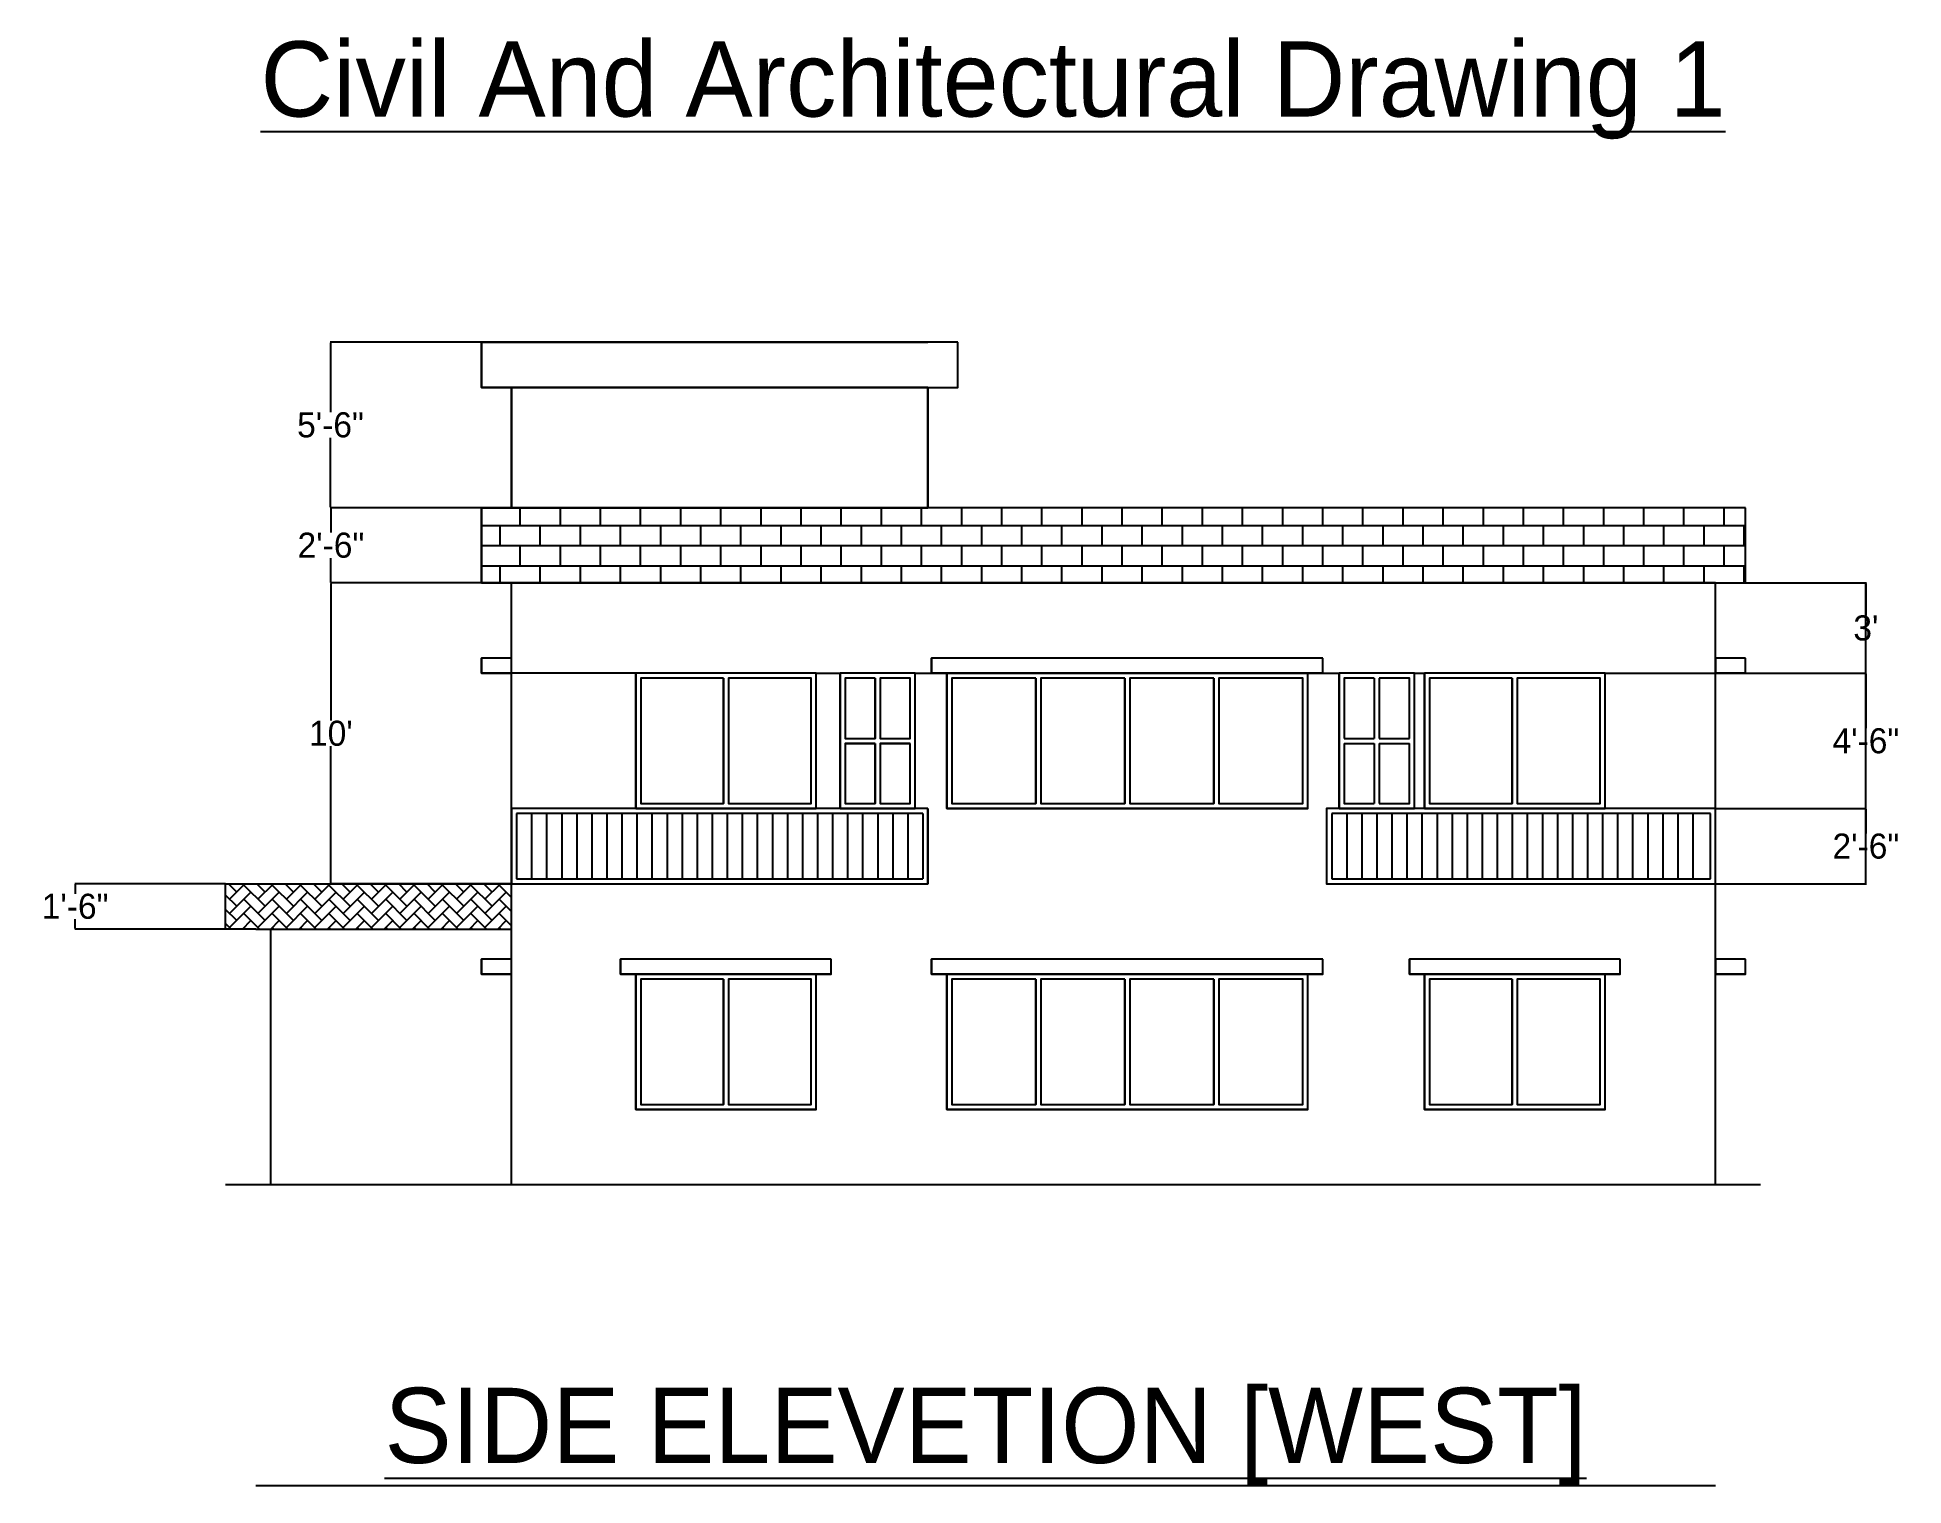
# Model space of a CAD drawing. Header units: inches. Extents: x -145 to 600, y -415 to 163.
import ezdxf

# ---------------------------------------------------------------- set-up
doc = ezdxf.new("R2010")
doc.units = ezdxf.units.IN
doc.header["$MEASUREMENT"] = 0
for name, color, linetype in [('balcony', 9, 'Continuous'), ('door', 3, 'Continuous'), ('sunshed', 2, 'Continuous'), ('wall', 7, 'Continuous'), ('window', 6, 'Continuous')]:
    doc.layers.add(name, color=color, linetype=linetype)
doc.layers.add('text', color=7, linetype='Continuous', true_color=0xfacfb6, plot=False)
doc.dimstyles.get("Standard").update_dxf_attribs({"dimtxt": 10, "dimasz": 0.18, "dimexe": 0.18, "dimexo": 0.0625, "dimgap": 0.09, "dimtad": 0, "dimtih": 1, "dimtoh": 1, "dimdec": 0, "dimzin": 0, "dimdsep": 46, "dimlunit": 3, "dimtxsty": 'Standard', "dimcen": 0.09, "dimadec": 0, "dimazin": 0, "dimtfac": 1, "dimtdec": 0, "dimtofl": 0, "dimtmove": 0, "dimatfit": 3, "dimfxl": 1, "dimtolj": 1, "dimtzin": 0, "dimarcsym": 0})

# ---------------------------------------------------------------- blocks, each defined once
blk = doc.blocks.new('*D32')
at = {"layer": 'Defpoints', "color": 0}
for p in [(524.53, -144.89), (584.53, -144.89), (524.53, -174.89)]:
    blk.add_point(p, dxfattribs=at)
at = {"layer": 'text', "color": 0, "lineweight": -2}
for p, q in [((524.59, -144.89), (584.71, -144.89)), ((584.53, -145.07), (584.53, -154.8)), ((584.53, -174.71), (584.53, -164.98)), ((524.59, -174.89), (584.71, -174.89))]:
    blk.add_line(p, q, dxfattribs=at)
at = {"layer": 'text', "color": 0}
for points in [[(584.5, -145.07), (584.56, -145.07), (584.53, -144.89)], [(584.5, -174.71), (584.56, -174.71), (584.53, -174.89)]]:
    blk.add_solid(points, dxfattribs=at)
at = {"layer": 'text', "color": 0, "insert": (584.53, -159.89), "char_height": 10, "attachment_point": 5}
blk.add_mtext('\\A1;2\'-6"', dxfattribs=at)
blk = doc.blocks.new('*D33')
at = {"layer": 'Defpoints', "color": 0}
for p in [(524.53, -90.89), (584.53, -90.89), (524.59, -144.89)]:
    blk.add_point(p, dxfattribs=at)
at = {"layer": 'text', "color": 0, "lineweight": -2}
for p, q in [((524.59, -90.89), (584.71, -90.89)), ((584.53, -91.07), (584.53, -112.8)), ((584.53, -144.71), (584.53, -122.98)), ((524.65, -144.89), (584.71, -144.89))]:
    blk.add_line(p, q, dxfattribs=at)
at = {"layer": 'text', "color": 0}
for points in [[(584.5, -91.07), (584.56, -91.07), (584.53, -90.89)], [(584.5, -144.71), (584.56, -144.71), (584.53, -144.89)]]:
    blk.add_solid(points, dxfattribs=at)
at = {"layer": 'text', "color": 0, "insert": (584.53, -117.89), "char_height": 10, "attachment_point": 5}
blk.add_mtext('\\A1;4\'-6"', dxfattribs=at)
blk = doc.blocks.new('*D34')
at = {"layer": 'Defpoints', "color": 0}
for p in [(524.53, -54.89), (584.53, -54.89), (524.53, -90.89)]:
    blk.add_point(p, dxfattribs=at)
at = {"layer": 'text', "color": 0, "lineweight": -2}
for p, q in [((524.59, -54.89), (584.71, -54.89)), ((584.53, -55.07), (584.53, -67.8)), ((584.53, -90.71), (584.53, -77.98)), ((524.59, -90.89), (584.71, -90.89))]:
    blk.add_line(p, q, dxfattribs=at)
at = {"layer": 'text', "color": 0}
for points in [[(584.5, -55.07), (584.56, -55.07), (584.53, -54.89)], [(584.5, -90.71), (584.56, -90.71), (584.53, -90.89)]]:
    blk.add_solid(points, dxfattribs=at)
at = {"layer": 'text', "color": 0, "insert": (584.53, -72.89), "char_height": 10, "attachment_point": 5}
blk.add_mtext("\\A1;3'", dxfattribs=at)
blk = doc.blocks.new('*D36')
at = {"layer": 'Defpoints', "color": 0}
for p in [(-27.47, -24.89), (32.53, -24.89), (32.53, -54.89)]:
    blk.add_point(p, dxfattribs=at)
at = {"layer": 'text', "color": 0, "lineweight": -2}
for p, q in [((32.46, -24.89), (-27.65, -24.89)), ((-27.47, -25.07), (-27.47, -34.8)), ((-27.47, -54.71), (-27.47, -44.98)), ((32.46, -54.89), (-27.65, -54.89))]:
    blk.add_line(p, q, dxfattribs=at)
at = {"layer": 'text', "color": 0}
for points in [[(-27.5, -25.07), (-27.44, -25.07), (-27.47, -24.89)], [(-27.5, -54.71), (-27.44, -54.71), (-27.47, -54.89)]]:
    blk.add_solid(points, dxfattribs=at)
at = {"layer": 'text', "color": 0, "insert": (-27.47, -39.89), "char_height": 10, "attachment_point": 5}
blk.add_mtext('\\A1;2\'-6"', dxfattribs=at)
blk = doc.blocks.new('*D37')
at = {"layer": 'Defpoints', "color": 0}
for p in [(-27.65, 41.11), (32.53, 41.11), (32.46, -24.89)]:
    blk.add_point(p, dxfattribs=at)
at = {"layer": 'text', "color": 0, "lineweight": -2}
for p, q in [((32.46, 41.11), (-27.83, 41.11)), ((-27.65, 40.93), (-27.65, 13.2)), ((-27.65, -24.71), (-27.65, 3.02)), ((32.4, -24.89), (-27.83, -24.89))]:
    blk.add_line(p, q, dxfattribs=at)
at = {"layer": 'text', "color": 0}
for points in [[(-27.68, 40.93), (-27.62, 40.93), (-27.65, 41.11)], [(-27.68, -24.71), (-27.62, -24.71), (-27.65, -24.89)]]:
    blk.add_solid(points, dxfattribs=at)
at = {"layer": 'text', "color": 0, "insert": (-27.65, 8.11), "char_height": 10, "attachment_point": 5}
blk.add_mtext('\\A1;5\'-6"', dxfattribs=at)
blk = doc.blocks.new('*D38')
at = {"layer": 'Defpoints', "color": 0}
for p in [(44.53, -54.89), (-27.5, -174.89), (44.53, -174.89)]:
    blk.add_point(p, dxfattribs=at)
at = {"layer": 'text', "color": 0, "lineweight": -2}
for p, q in [((44.46, -54.89), (-27.68, -54.89)), ((-27.5, -55.07), (-27.5, -109.8)), ((-27.5, -174.71), (-27.5, -119.98)), ((44.46, -174.89), (-27.68, -174.89))]:
    blk.add_line(p, q, dxfattribs=at)
at = {"layer": 'text', "color": 0}
for points in [[(-27.53, -55.07), (-27.47, -55.07), (-27.5, -54.89)], [(-27.53, -174.71), (-27.47, -174.71), (-27.5, -174.89)]]:
    blk.add_solid(points, dxfattribs=at)
at = {"layer": 'text', "color": 0, "insert": (-27.5, -114.89), "char_height": 10, "attachment_point": 5}
blk.add_mtext("\\A1;10'", dxfattribs=at)
blk = doc.blocks.new('*D39')
at = {"layer": 'Defpoints', "color": 0}
for p in [(-69.47, -174.89), (-129.47, -192.89), (-69.47, -192.89)]:
    blk.add_point(p, dxfattribs=at)
at = {"layer": 'text', "color": 0, "lineweight": -2}
for p, q in [((-69.54, -174.89), (-129.65, -174.89)), ((-129.47, -175.07), (-129.47, -178.8)), ((-69.54, -192.89), (-129.65, -192.89)), ((-129.47, -192.71), (-129.47, -188.98))]:
    blk.add_line(p, q, dxfattribs=at)
at = {"layer": 'text', "color": 0}
for points in [[(-129.5, -175.07), (-129.44, -175.07), (-129.47, -174.89)], [(-129.5, -192.71), (-129.44, -192.71), (-129.47, -192.89)]]:
    blk.add_solid(points, dxfattribs=at)
at = {"layer": 'text', "color": 0, "insert": (-129.47, -183.89), "char_height": 10, "attachment_point": 5}
blk.add_mtext('\\A1;1\'-6"', dxfattribs=at)

msp = doc.modelspace()

# ---------------------------------------------------------------- hatches: boundary and pattern name
at = {"layer": 'wall'}
h = msp.add_hatch(dxfattribs=at)
h.set_pattern_fill('AR-B816', color=256, style=0)
h.paths.add_polyline_path([(536.53, -24.89), (524.53, -24.89), (44.53, -24.89), (32.53, -24.89), (32.53, -54.89), (44.53, -54.89), (524.53, -54.89), (536.53, -54.89)])
h = msp.add_hatch(dxfattribs=at)
h.set_pattern_fill('AR-HBONE', color=256, style=0)
h.paths.add_polyline_path([(-57.47, -174.89), (-69.47, -174.89), (-69.47, -192.89), (-57.47, -192.89), (44.53, -192.89), (44.53, -174.89)])

# ---------------------------------------------------------------- linework, layer by layer
at = {"layer": 'balcony'}
for p, q in [((210.53, -144.89), (44.53, -144.89)), ((208.53, -146.89), (46.53, -146.89)), ((46.53, -146.89), (46.53, -172.89)), ((52.53, -146.89), (52.53, -172.89)), ((58.53, -146.89), (58.53, -172.89)), ((64.53, -146.89), (64.53, -172.89)), ((70.53, -146.89), (70.53, -172.89)), ((76.53, -146.89), (76.53, -172.89)), ((82.53, -146.89), (82.53, -172.89)), ((88.53, -146.89), (88.53, -172.89)), ((94.53, -146.89), (94.53, -172.89)), ((100.53, -146.89), (100.53, -172.89)), ((106.53, -146.89), (106.53, -172.89)), ((112.53, -146.89), (112.53, -172.89)), ((118.53, -146.89), (118.53, -172.89)), ((124.53, -146.89), (124.53, -172.89)), ((130.53, -146.89), (130.53, -172.89)), ((136.53, -146.89), (136.53, -172.89)), ((142.53, -146.89), (142.53, -172.89)), ((148.53, -146.89), (148.53, -172.89)), ((154.53, -146.89), (154.53, -172.89)), ((160.53, -146.89), (160.53, -172.89)), ((166.53, -146.89), (166.53, -172.89)), ((172.53, -146.89), (172.53, -172.89)), ((178.53, -146.89), (178.53, -172.89)), ((184.53, -146.89), (184.53, -172.89)), ((190.53, -146.89), (190.53, -172.89)), ((196.53, -146.89), (196.53, -172.89)), ((202.53, -146.89), (202.53, -172.89)), ((208.53, -146.89), (208.53, -172.89)), ((210.53, -144.89), (210.53, -174.89)), ((369.53, -144.89), (369.53, -174.89)), ((524.53, -144.89), (369.53, -144.89)), ((522.53, -146.89), (371.53, -146.89)), ((371.53, -146.89), (371.53, -172.89)), ((377.53, -146.89), (377.53, -172.89)), ((383.53, -146.89), (383.53, -172.89)), ((389.53, -146.89), (389.53, -172.89)), ((395.53, -146.89), (395.53, -172.89)), ((401.53, -146.89), (401.53, -172.89)), ((407.53, -146.89), (407.53, -172.89)), ((413.53, -146.89), (413.53, -172.89)), ((419.53, -146.89), (419.53, -172.89)), ((425.53, -146.89), (425.53, -172.89)), ((431.53, -146.89), (431.53, -172.89)), ((437.53, -146.89), (437.53, -172.89)), ((443.53, -146.89), (443.53, -172.89)), ((449.53, -146.89), (449.53, -172.89)), ((455.53, -146.89), (455.53, -172.89)), ((461.53, -146.89), (461.53, -172.89)), ((467.53, -146.89), (467.53, -172.89)), ((473.53, -146.89), (473.53, -172.89)), ((479.53, -146.89), (479.53, -172.89)), ((485.53, -146.89), (485.53, -172.89)), ((491.53, -146.89), (491.53, -172.89)), ((497.53, -146.89), (497.53, -172.89)), ((503.53, -146.89), (503.53, -172.89)), ((509.53, -146.89), (509.53, -172.89)), ((515.53, -146.89), (515.53, -172.89)), ((522.53, -172.89), (522.53, -146.89)), ((46.53, -172.89), (208.53, -172.89)), ((371.53, -172.89), (522.53, -172.89))]:
    msp.add_line(p, q, dxfattribs=at)
for points in [[(210.53, -144.89), (44.53, -144.89), (44.53, -174.89), (210.53, -174.89)], [(524.53, -144.89), (369.53, -144.89), (369.53, -174.89), (524.53, -174.89)]]:
    msp.add_lwpolyline(points, close=True, dxfattribs=at)
at = {"layer": 'door'}
for p, q in [((175.53, -144.89), (175.53, -90.89)), ((205.53, -90.89), (175.53, -90.89)), ((189.53, -92.89), (189.53, -116.89)), ((191.53, -92.89), (191.53, -116.89)), ((205.53, -144.89), (205.53, -90.89)), ((374.53, -144.89), (374.53, -90.89)), ((404.53, -90.89), (374.53, -90.89)), ((388.53, -92.89), (388.53, -116.89)), ((390.53, -92.89), (390.53, -116.89)), ((404.53, -144.89), (404.53, -90.89)), ((177.53, -116.89), (189.53, -116.89)), ((177.53, -118.89), (189.53, -118.89)), ((189.53, -118.89), (189.53, -142.89)), ((191.53, -116.89), (203.53, -116.89)), ((191.53, -118.89), (191.53, -142.89)), ((191.53, -118.89), (203.53, -118.89)), ((376.53, -116.89), (388.53, -116.89)), ((376.53, -118.89), (388.53, -118.89)), ((388.53, -118.89), (388.53, -142.89)), ((390.53, -116.89), (402.53, -116.89)), ((390.53, -118.89), (390.53, -142.89)), ((390.53, -118.89), (402.53, -118.89)), ((205.53, -144.89), (175.53, -144.89)), ((404.53, -144.89), (374.53, -144.89))]:
    msp.add_line(p, q, dxfattribs=at)
for points in [[(205.53, -90.89), (175.53, -90.89), (175.53, -144.89), (205.53, -144.89)], [(189.53, -92.89), (177.53, -92.89), (177.53, -116.89), (189.53, -116.89)], [(203.53, -92.89), (191.53, -92.89), (191.53, -116.89), (203.53, -116.89)], [(404.53, -90.89), (374.53, -90.89), (374.53, -144.89), (404.53, -144.89)], [(189.53, -118.89), (177.53, -118.89), (177.53, -142.89), (189.53, -142.89)], [(203.53, -118.89), (191.53, -118.89), (191.53, -142.89), (203.53, -142.89)]]:
    msp.add_lwpolyline(points, close=True, dxfattribs=at)
for points in [[(189.53, -92.89), (177.53, -92.89), (177.53, -116.89)], [(203.53, -116.89), (203.53, -92.89), (191.53, -92.89)], [(388.53, -92.89), (376.53, -92.89), (376.53, -116.89)], [(402.53, -116.89), (402.53, -92.89), (390.53, -92.89)], [(177.53, -118.89), (177.53, -142.89), (189.53, -142.89)], [(191.53, -142.89), (203.53, -142.89), (203.53, -118.89)], [(376.53, -118.89), (376.53, -142.89), (388.53, -142.89)], [(390.53, -142.89), (402.53, -142.89), (402.53, -118.89)]]:
    msp.add_lwpolyline(points, dxfattribs=at)
at = {"layer": 'sunshed'}
for points in [[(44.53, -84.89), (32.53, -84.89), (32.53, -90.89), (44.53, -90.89)], [(368.03, -84.89), (212.03, -84.89), (212.03, -90.89), (368.03, -90.89)], [(536.53, -84.89), (524.53, -84.89), (524.53, -90.89), (536.53, -90.89)], [(44.53, -204.89), (32.53, -204.89), (32.53, -210.89), (44.53, -210.89)], [(172.03, -204.89), (88.03, -204.89), (88.03, -210.89), (172.03, -210.89)], [(368.03, -204.89), (212.03, -204.89), (212.03, -210.89), (368.03, -210.89)], [(486.53, -204.89), (402.53, -204.89), (402.53, -210.89), (486.53, -210.89)], [(536.53, -204.89), (524.53, -204.89), (524.53, -210.89), (536.53, -210.89)]]:
    msp.add_lwpolyline(points, close=True, dxfattribs=at)
at = {"layer": 'wall'}
for p, q in [((32.53, 23.11), (32.53, 41.11)), ((32.53, 41.11), (44.53, 41.11)), ((44.53, 41.11), (210.53, 41.11)), ((222.53, 41.11), (210.53, 41.11)), ((222.53, 23.11), (222.53, 41.11)), ((44.53, 23.11), (32.53, 23.11)), ((44.53, -24.89), (44.53, 23.11)), ((44.53, 23.11), (210.53, 23.11)), ((210.53, 23.11), (210.53, -24.89)), ((210.53, 23.11), (222.53, 23.11)), ((32.53, -54.89), (32.53, -24.89)), ((32.53, -24.89), (44.53, -24.89)), ((524.53, -24.89), (44.53, -24.89)), ((536.53, -24.89), (524.53, -24.89)), ((536.53, -54.89), (536.53, -24.89)), ((44.53, -54.89), (32.53, -54.89)), ((44.53, -174.89), (44.53, -54.89)), ((524.53, -54.89), (44.53, -54.89)), ((524.53, -174.89), (524.53, -54.89)), ((524.53, -54.89), (536.53, -54.89)), ((584.53, -174.89), (584.53, -54.89)), ((32.53, -90.89), (32.53, -84.89)), ((44.53, -84.89), (32.53, -84.89)), ((536.53, -84.89), (524.53, -84.89)), ((536.53, -90.89), (536.53, -84.89)), ((44.53, -90.89), (32.53, -90.89)), ((94.03, -90.89), (44.53, -90.89)), ((166.03, -90.89), (175.53, -90.89)), ((205.53, -90.89), (212.03, -90.89)), ((368.03, -90.89), (374.53, -90.89)), ((404.53, -90.89), (408.53, -90.89)), ((480.53, -90.89), (524.53, -90.89)), ((536.53, -90.89), (524.53, -90.89)), ((-69.47, -192.89), (-69.47, -174.89)), ((-69.47, -174.89), (-57.47, -174.89)), ((-57.47, -174.89), (44.53, -174.89)), ((44.53, -294.89), (44.53, -174.89)), ((524.53, -294.89), (524.53, -174.89)), ((-57.47, -192.89), (-69.47, -192.89)), ((-57.47, -192.89), (44.53, -192.89)), ((-51.47, -294.89), (-51.47, -192.89)), ((32.53, -210.89), (32.53, -204.89)), ((44.53, -204.89), (32.53, -204.89)), ((536.53, -204.89), (524.53, -204.89)), ((536.53, -210.89), (536.53, -204.89)), ((44.53, -210.89), (32.53, -210.89)), ((536.53, -210.89), (524.53, -210.89)), ((542.53, -294.89), (-69.47, -294.89)), ((524.53, -414.89), (-57.47, -414.89))]:
    msp.add_line(p, q, dxfattribs=at)
for points in [[(222.53, 41.11), (210.53, 41.11), (44.53, 41.11), (32.53, 41.11), (32.53, 23.11), (44.53, 23.11), (210.53, 23.11), (222.53, 23.11)], [(210.53, 23.11), (44.53, 23.11), (44.53, -24.89), (210.53, -24.89)], [(536.53, -24.89), (524.53, -24.89), (44.53, -24.89), (32.53, -24.89), (32.53, -54.89), (44.53, -54.89), (524.53, -54.89), (536.53, -54.89)]]:
    msp.add_lwpolyline(points, close=True, dxfattribs=at)
at = {"layer": 'window'}
for p, q in [((212.03, -90.89), (212.03, -84.89)), ((368.03, -84.89), (212.03, -84.89)), ((368.03, -90.89), (368.03, -84.89)), ((94.03, -144.89), (94.03, -90.89)), ((166.03, -90.89), (94.03, -90.89)), ((129.03, -92.89), (129.03, -142.89)), ((131.03, -92.89), (131.03, -142.89)), ((166.03, -144.89), (166.03, -90.89)), ((368.03, -90.89), (212.03, -90.89)), ((218.03, -144.89), (218.03, -90.89)), ((253.53, -92.89), (253.53, -142.89)), ((255.53, -92.89), (255.53, -142.89)), ((289.03, -92.89), (289.03, -142.89)), ((291.03, -92.89), (291.03, -142.89)), ((324.53, -92.89), (324.53, -142.89)), ((326.53, -92.89), (326.53, -142.89)), ((362.03, -144.89), (362.03, -90.89)), ((408.53, -144.89), (408.53, -90.89)), ((480.53, -90.89), (408.53, -90.89)), ((443.53, -92.89), (443.53, -142.89)), ((445.53, -92.89), (445.53, -142.89)), ((480.53, -144.89), (480.53, -90.89)), ((166.03, -144.89), (94.03, -144.89)), ((362.03, -144.89), (218.03, -144.89)), ((480.53, -144.89), (408.53, -144.89)), ((88.03, -210.89), (88.03, -204.89)), ((172.03, -204.89), (88.03, -204.89)), ((172.03, -210.89), (172.03, -204.89)), ((212.03, -210.89), (212.03, -204.89)), ((368.03, -204.89), (212.03, -204.89)), ((368.03, -210.89), (368.03, -204.89)), ((402.53, -210.89), (402.53, -204.89)), ((486.53, -204.89), (402.53, -204.89)), ((486.53, -210.89), (486.53, -204.89)), ((172.03, -210.89), (88.03, -210.89)), ((94.03, -264.89), (94.03, -210.89)), ((129.03, -212.89), (129.03, -262.89)), ((131.03, -212.89), (131.03, -262.89)), ((166.03, -264.89), (166.03, -210.89)), ((368.03, -210.89), (212.03, -210.89)), ((218.03, -264.89), (218.03, -210.89)), ((253.53, -212.89), (253.53, -262.89)), ((255.53, -212.89), (255.53, -262.89)), ((289.03, -212.89), (289.03, -262.89)), ((291.03, -212.89), (291.03, -262.89)), ((324.53, -212.89), (324.53, -262.89)), ((326.53, -212.89), (326.53, -262.89)), ((362.03, -264.89), (362.03, -210.89)), ((486.53, -210.89), (402.53, -210.89)), ((408.53, -264.89), (408.53, -210.89)), ((443.53, -212.89), (443.53, -262.89)), ((445.53, -212.89), (445.53, -262.89)), ((480.53, -264.89), (480.53, -210.89)), ((166.03, -264.89), (94.03, -264.89)), ((362.03, -264.89), (218.03, -264.89)), ((480.53, -264.89), (408.53, -264.89))]:
    msp.add_line(p, q, dxfattribs=at)
for points in [[(166.03, -90.89), (94.03, -90.89), (94.03, -144.89), (166.03, -144.89)], [(129.03, -92.89), (96.03, -92.89), (96.03, -142.89), (129.03, -142.89)], [(164.03, -92.89), (131.03, -92.89), (131.03, -142.89), (164.03, -142.89)], [(362.03, -90.89), (218.03, -90.89), (218.03, -144.89), (362.03, -144.89)], [(253.53, -92.89), (220.03, -92.89), (220.03, -142.89), (253.53, -142.89)], [(289.03, -92.89), (255.53, -92.89), (255.53, -142.89), (289.03, -142.89)], [(324.53, -92.89), (291.03, -92.89), (291.03, -142.89), (324.53, -142.89)], [(360.03, -92.89), (326.53, -92.89), (326.53, -142.89), (360.03, -142.89)], [(480.53, -90.89), (408.53, -90.89), (408.53, -144.89), (480.53, -144.89)], [(443.53, -92.89), (410.53, -92.89), (410.53, -142.89), (443.53, -142.89)], [(478.53, -92.89), (445.53, -92.89), (445.53, -142.89), (478.53, -142.89)], [(166.03, -210.89), (94.03, -210.89), (94.03, -264.89), (166.03, -264.89)], [(129.03, -212.89), (96.03, -212.89), (96.03, -262.89), (129.03, -262.89)], [(164.03, -212.89), (131.03, -212.89), (131.03, -262.89), (164.03, -262.89)], [(362.03, -210.89), (218.03, -210.89), (218.03, -264.89), (362.03, -264.89)], [(253.53, -212.89), (220.03, -212.89), (220.03, -262.89), (253.53, -262.89)], [(289.03, -212.89), (255.53, -212.89), (255.53, -262.89), (289.03, -262.89)], [(324.53, -212.89), (291.03, -212.89), (291.03, -262.89), (324.53, -262.89)], [(360.03, -212.89), (326.53, -212.89), (326.53, -262.89), (360.03, -262.89)], [(480.53, -210.89), (408.53, -210.89), (408.53, -264.89), (480.53, -264.89)], [(443.53, -212.89), (410.53, -212.89), (410.53, -262.89), (443.53, -262.89)], [(478.53, -212.89), (445.53, -212.89), (445.53, -262.89), (478.53, -262.89)]]:
    msp.add_lwpolyline(points, close=True, dxfattribs=at)
for points in [[(129.03, -92.89), (96.03, -92.89), (96.03, -142.89), (129.03, -142.89)], [(131.03, -142.89), (164.03, -142.89), (164.03, -92.89), (131.03, -92.89)], [(253.53, -92.89), (220.03, -92.89), (220.03, -142.89), (253.53, -142.89)], [(289.03, -92.89), (255.53, -92.89)], [(324.53, -92.89), (291.03, -92.89)], [(326.53, -142.89), (360.03, -142.89), (360.03, -92.89), (326.53, -92.89)], [(443.53, -92.89), (410.53, -92.89), (410.53, -142.89), (443.53, -142.89)], [(445.53, -142.89), (478.53, -142.89), (478.53, -92.89), (445.53, -92.89)], [(255.53, -142.89), (289.03, -142.89)], [(291.03, -142.89), (324.53, -142.89)], [(129.03, -212.89), (96.03, -212.89), (96.03, -262.89), (129.03, -262.89)], [(131.03, -262.89), (164.03, -262.89), (164.03, -212.89), (131.03, -212.89)], [(253.53, -212.89), (220.03, -212.89), (220.03, -262.89), (253.53, -262.89)], [(289.03, -212.89), (255.53, -212.89)], [(324.53, -212.89), (291.03, -212.89)], [(326.53, -262.89), (360.03, -262.89), (360.03, -212.89), (326.53, -212.89)], [(443.53, -212.89), (410.53, -212.89), (410.53, -262.89), (443.53, -262.89)], [(445.53, -262.89), (478.53, -262.89), (478.53, -212.89), (445.53, -212.89)], [(255.53, -262.89), (289.03, -262.89)], [(291.03, -262.89), (324.53, -262.89)]]:
    msp.add_lwpolyline(points, dxfattribs=at)

# ---------------------------------------------------------------- texts
at = {"layer": 'text', "char_height": 30}
for s, insert, width, attachment_point in [('{\\LCivil And Architectural Drawing 1}', (236.53, 161.11), 1212, 2), ('{\\LSIDE ELEVETION [WEST]}', (233.53, -414.89), 822, 8)]:
    msp.add_mtext(s, dxfattribs=dict(at, insert=insert, width=width, attachment_point=attachment_point))

# ---------------------------------------------------------------- dimensions: what is measured, and where the dimension line sits
at = {"layer": 'text'}
for base, p1, p2, picture, middle in [((-27.65, 41.11), (32.46, -24.89), (32.53, 41.11), '*D37', (-27.65, 8.11)), ((-27.47, -24.89), (32.53, -54.89), (32.53, -24.89), '*D36', (-27.47, -39.89)), ((-27.5, -174.89), (44.53, -54.89), (44.53, -174.89), '*D38', (-27.5, -114.89)), ((584.53, -54.89), (524.53, -90.89), (524.53, -54.89), '*D34', (584.53, -72.89)), ((584.53, -90.89), (524.59, -144.89), (524.53, -90.89), '*D33', (584.53, -117.89)), ((584.53, -144.89), (524.53, -174.89), (524.53, -144.89), '*D32', (584.53, -159.89)), ((-129.47, -192.89), (-69.47, -174.89), (-69.47, -192.89), '*D39', (-129.47, -183.89))]:
    dim = msp.add_linear_dim(base=base, p1=p1, p2=p2, angle=90, dimstyle='Standard', dxfattribs=at)
    dim.commit()
    dim.dimension.update_dxf_attribs({"geometry": picture, "text_midpoint": middle})

doc.saveas('drawing.dxf')
